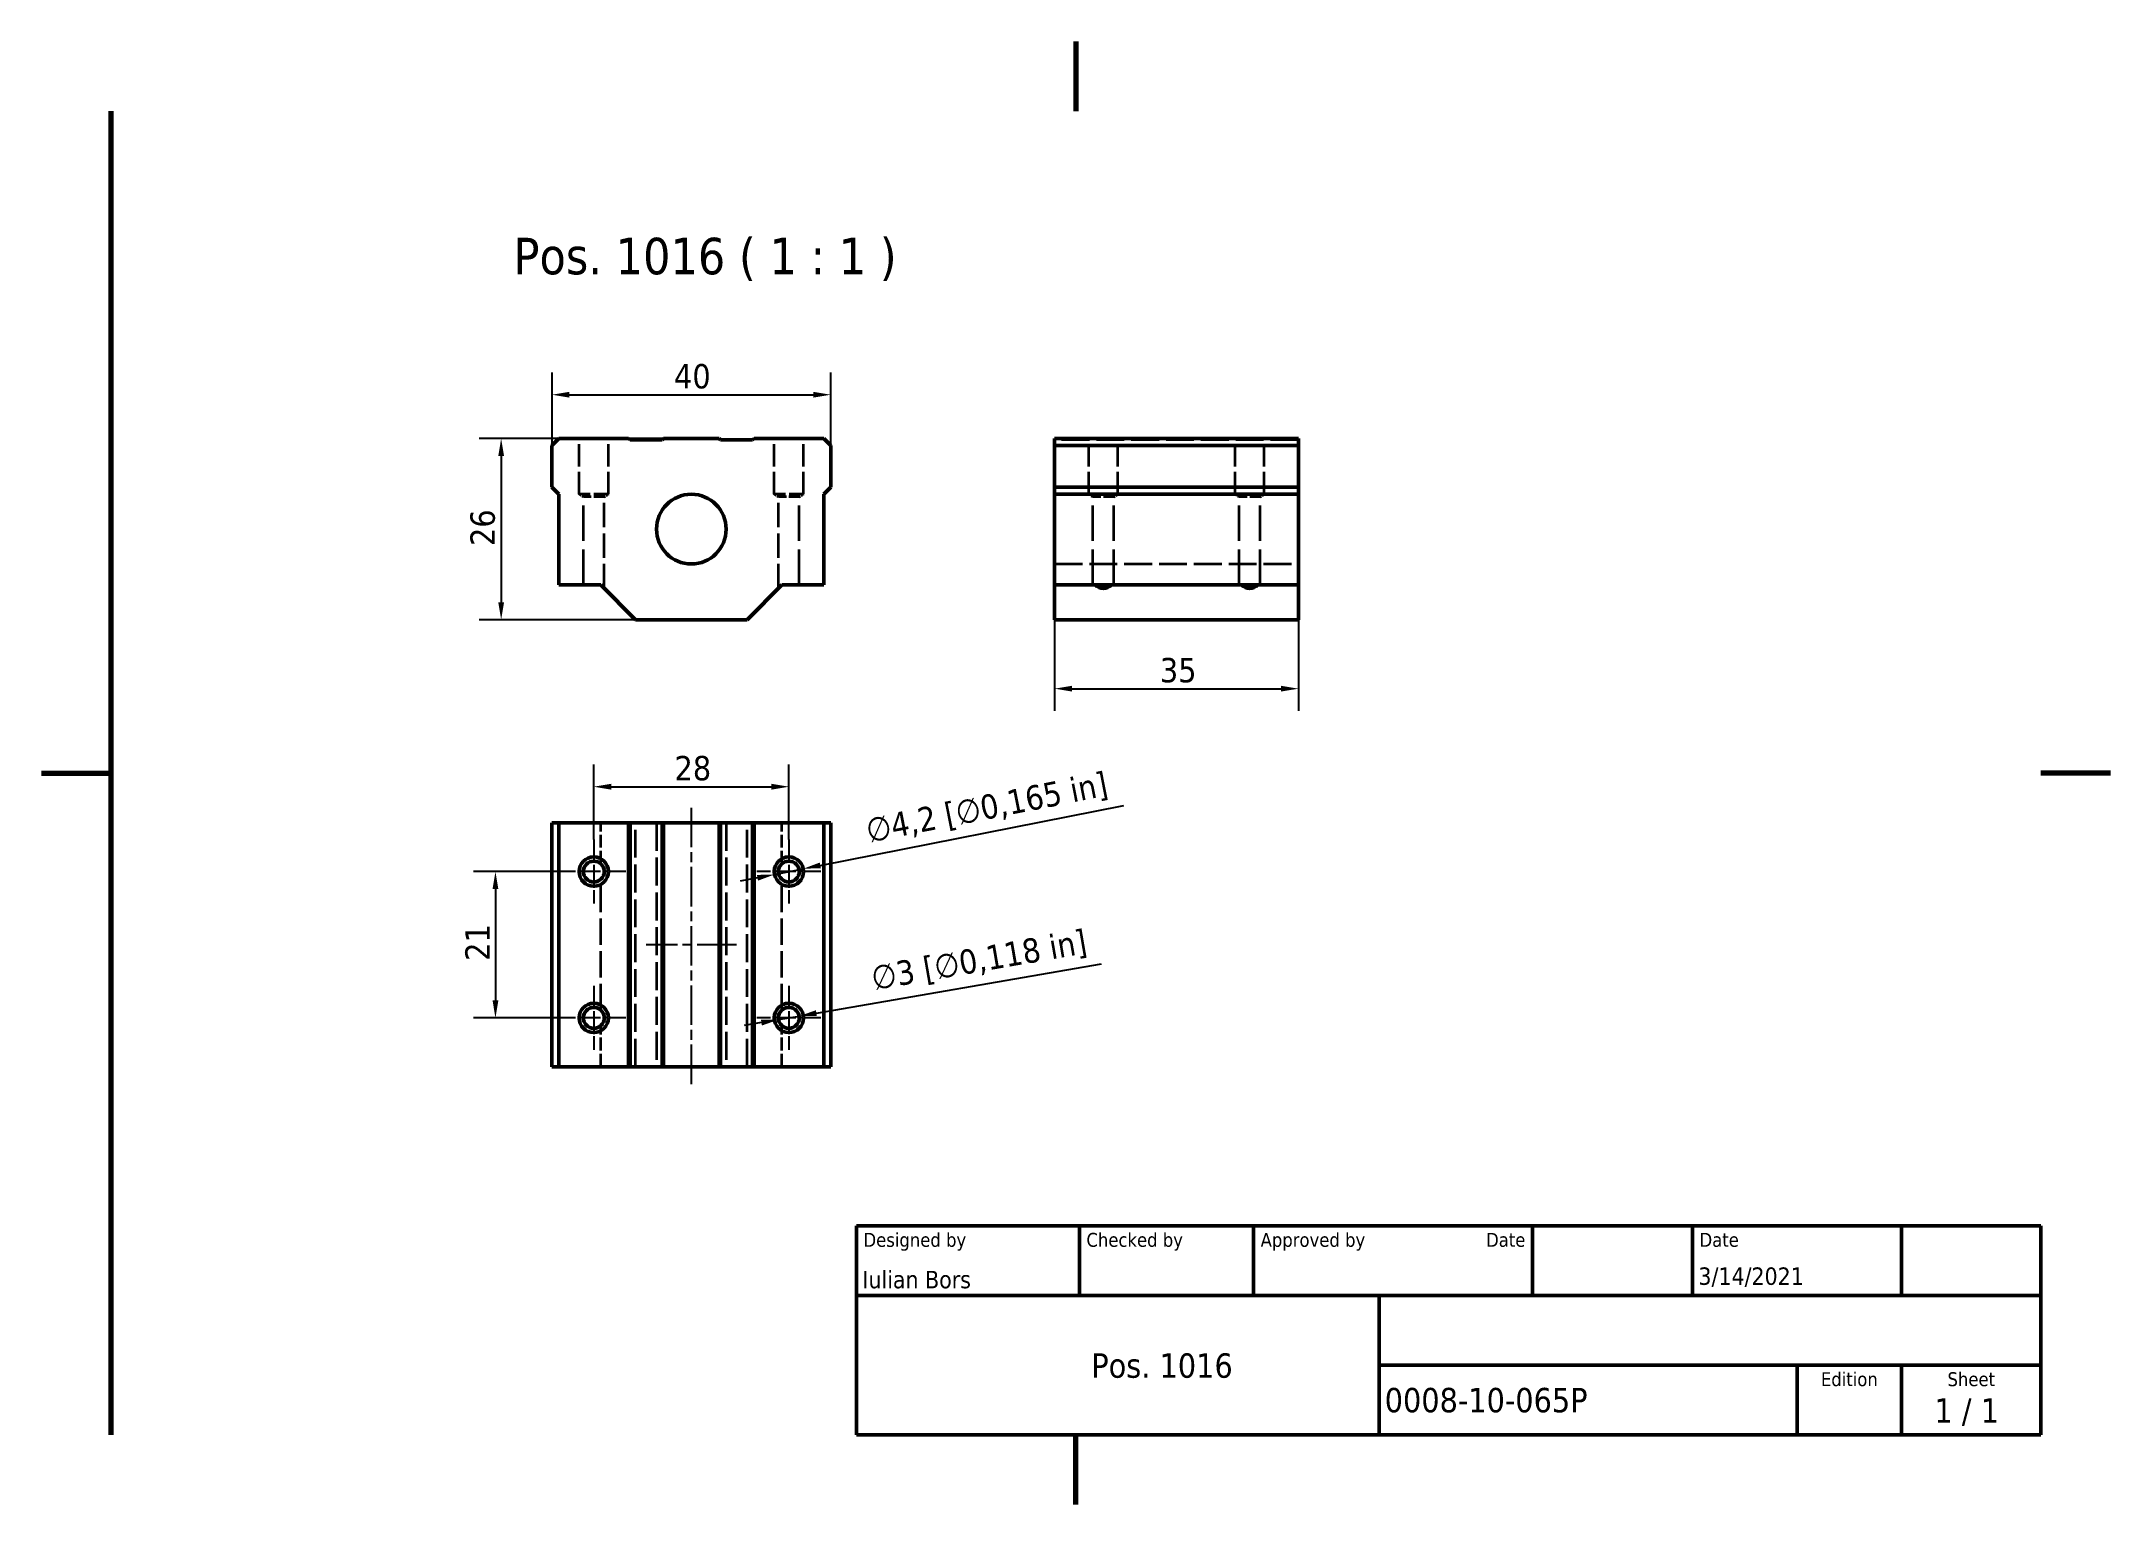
# Model space of a CAD drawing. Header units: millimetres. Extents: x 0 to 297, y 0 to 210.
import ezdxf
from ezdxf.enums import TextEntityAlignment as Align

# ---------------------------------------------------------------- set-up
doc = ezdxf.new("R2010")
doc.units = ezdxf.units.MM
doc.linetypes.add('CHAIN', pattern=[0.3543, 0.2362, -0.0295, 0.0591, -0.0295])
doc.linetypes.add('DASHED', pattern=[0.2068, 0.1655, -0.0413])
for name, color, linetype, lineweight in [('Border (ISO)', 7, 'Continuous', 70), ('Center Mark (ISO)', 7, 'Continuous', 25), ('Centerline (ISO)', 7, 'Continuous', 25), ('Dimension (ISO)', 7, 'Continuous', 25), ('Hidden (ISO)', 7, 'DASHED', 35), ('Symbol (ISO)', 7, 'Continuous', 25), ('Title (ISO)', 7, 'Continuous', 50), ('Visible (ISO)', 7, 'Continuous', 50)]:
    doc.layers.add(name, color=color, linetype=linetype, lineweight=lineweight)
doc.styles.add('Note Text (ISO)', font='tahoma.ttf')
doc.styles.add('Text Style39', font='tahoma.ttf')
doc.styles.add('Text Style41', font='tahoma.ttf')
doc.styles.add('Text Style42', font='tahoma.ttf')
doc.dimstyles.new('Default - Method 1b (ISO)', dxfattribs={"dimtxt": 3.5, "dimasz": 2.5, "dimexe": 3.175, "dimexo": 0, "dimgap": 0.762, "dimtad": 1, "dimtoh": 1, "dimrnd": 1e-08, "dimtxsty": 'Note Text (ISO)', "dimcen": 0.09, "dimdle": 10, "dimclrd": 256, "dimclre": 256, "dimclrt": 256, "dimazin": 2, "dimtfac": 1, "dimtmove": 0, "dimatfit": 3, "dimfxl": 0, "dimtolj": 1, "dimlwd": -1, "dimlwe": -1, "dimarcsym": 0})
doc.dimstyles.new('Default - mm [in] (ISO)', dxfattribs={"dimtxt": 3.5, "dimasz": 2.5, "dimexe": 3.175, "dimexo": 0, "dimgap": 0.762, "dimtad": 1, "dimdec": 3, "dimrnd": 1e-08, "dimtxsty": 'Note Text (ISO)', "dimcen": 0.09, "dimdle": 10, "dimclrd": 256, "dimclre": 256, "dimclrt": 256, "dimaunit": 1, "dimadec": 3, "dimazin": 2, "dimtfac": 1, "dimtmove": 0, "dimatfit": 3, "dimfxl": 0, "dimtolj": 1, "dimlwd": -1, "dimlwe": -1, "dimarcsym": 0})

# ---------------------------------------------------------------- blocks, each defined once
blk = doc.blocks.new('Borders Default Border')
at = {"layer": 'Border (ISO)', "flags": 128}
for points in [[(148.5, 210), (148.5, 200)], [(10, 10), (10, 200)], [(0, 105), (10, 105)], [(297, 105), (287, 105)], [(148.5, 0), (148.5, 10)]]:
    blk.add_lwpolyline(points, dxfattribs=at)
blk = doc.blocks.new('Title Blocks I.A.B')
at = {"layer": 'Title (ISO)'}
for p, q in [((270.07, 130), (100.07, 130)), ((100.07, 130), (100.07, 100)), ((132.07, 120), (132.07, 130)), ((157.07, 120), (157.07, 130)), ((197.07, 120), (197.07, 130)), ((220.07, 120), (220.07, 130)), ((250.07, 120), (250.07, 130)), ((270.07, 100), (270.07, 130)), ((100.07, 120), (270.07, 120)), ((175.07, 120), (175.07, 100)), ((270.07, 110), (175.07, 110)), ((235.07, 100), (235.07, 110)), ((250.07, 100), (250.07, 110)), ((100.07, 100), (270.07, 100))]:
    blk.add_line(p, q, dxfattribs=at)
at = {"layer": 'Title (ISO)', "style": 'Text Style41'}
for s, p in [('Designed by', (101.07, 129)), ('Checked by', (133.07, 129)), ('Approved by', (158.07, 129)), ('Date', (221.07, 129))]:
    blk.add_text(s, height=2, dxfattribs=at).set_placement(p, align=Align.TOP_LEFT)
blk.add_text('Date', height=2, dxfattribs=at).set_placement((196.07, 129), align=Align.TOP_RIGHT)
for s, p in [('Edition', (242.57, 109)), ('Sheet', (260.07, 109))]:
    blk.add_text(s, height=2, dxfattribs=at).set_placement(p, align=Align.TOP_CENTER)
at = {"layer": 'Title (ISO)', "style": 'Note Text (ISO)'}
blk.add_text('1 / 1 ', height=3.5, dxfattribs=at).set_placement((260.07, 103.5), align=Align.MIDDLE_CENTER)
at = {"layer": 'Title (ISO)'}
for tag, p, height, style in [('AUTHOR_001', (100.92, 121.05), 2.5, 'Text Style39'), ('CREATION_DATE_001', (220.91, 121.54), 2.5, 'Text Style39'), ('COMPANY_001', (118.02, 108.21), 3.5, 'Note Text (ISO)'), ('PART_NUMBER_001', (175.88, 103.25), 3.5, 'Note Text (ISO)')]:
    blk.add_attdef(tag, p, '', height=height, dxfattribs=dict(at, style=style))
at = {"layer": 'Title (ISO)', "style": 'Text Style39'}
for tag, p in [('CHECKED_BY', (133.07, 121)), ('ENG_APPROVED_BY', (158.07, 121))]:
    blk.add_attdef(tag, text='', height=2.5, dxfattribs=at).set_placement(p, align=Align.BOTTOM_LEFT)
blk.add_attdef('ENG_APPROVAL_DATE', text='', height=2.5, dxfattribs=at).set_placement((196.07, 121), align=Align.BOTTOM_RIGHT)
at = {"layer": 'Title (ISO)', "style": 'Note Text (ISO)'}
for tag, p in [('TITLE', (222.57, 115)), ('REVISION_NUMBER', (242.57, 103.5))]:
    blk.add_attdef(tag, text='', height=3.5, dxfattribs=at).set_placement(p, align=Align.MIDDLE_CENTER)
blk = doc.blocks.new('*D6')
at = {"layer": 'Defpoints', "color": 0}
for p in [(113.29, 159.29), (73.29, 152), (113.29, 152)]:
    blk.add_point(p, dxfattribs=at)
at = {"layer": 'Dimension (ISO)'}
for p, q in [((73.29, 152), (73.29, 162.47)), ((113.29, 152), (113.29, 162.47)), ((75.79, 159.29), (110.79, 159.29))]:
    blk.add_line(p, q, dxfattribs=at)
for points in [[(75.79, 159.71), (75.79, 158.87), (73.29, 159.29)], [(110.79, 159.71), (110.79, 158.87), (113.29, 159.29)]]:
    blk.add_solid(points, dxfattribs=at)
at = {"layer": 'Dimension (ISO)', "insert": (90.81, 163.7), "char_height": 3.5, "attachment_point": 1, "style": 'Note Text (ISO)'}
blk.add_mtext('\\A1;40', dxfattribs=at)
blk = doc.blocks.new('*D7')
at = {"layer": 'Defpoints', "color": 0}
for p in [(89.29, 153), (65.99, 127), (85.29, 127)]:
    blk.add_point(p, dxfattribs=at)
at = {"layer": 'Dimension (ISO)'}
for p, q in [((89.29, 153), (62.82, 153)), ((65.99, 150.5), (65.99, 129.5)), ((85.29, 127), (62.82, 127))]:
    blk.add_line(p, q, dxfattribs=at)
for points in [[(65.58, 150.5), (66.41, 150.5), (65.99, 153)], [(65.58, 129.5), (66.41, 129.5), (65.99, 127)]]:
    blk.add_solid(points, dxfattribs=at)
at = {"layer": 'Dimension (ISO)', "insert": (61.58, 137.58), "char_height": 3.5, "attachment_point": 1, "rotation": 90, "style": 'Note Text (ISO)'}
blk.add_mtext('\\A1;26', dxfattribs=at)
blk = doc.blocks.new('*D8')
at = {"layer": 'Defpoints', "color": 0}
for p in [(145.43, 132), (180.43, 132), (180.43, 117.1)]:
    blk.add_point(p, dxfattribs=at)
at = {"layer": 'Dimension (ISO)'}
for p, q in [((145.43, 132), (145.43, 113.93)), ((180.43, 132), (180.43, 113.93)), ((147.93, 117.1), (177.93, 117.1))]:
    blk.add_line(p, q, dxfattribs=at)
for points in [[(147.93, 117.52), (147.93, 116.69), (145.43, 117.1)], [(177.93, 117.52), (177.93, 116.69), (180.43, 117.1)]]:
    blk.add_solid(points, dxfattribs=at)
at = {"layer": 'Dimension (ISO)', "insert": (160.54, 121.51), "char_height": 3.5, "attachment_point": 1, "style": 'Note Text (ISO)'}
blk.add_mtext('\\A1;35', dxfattribs=at)
blk = doc.blocks.new('*D9')
at = {"layer": 'Defpoints', "color": 0}
for p in [(74.69, 90.85), (65.17, 69.85), (74.69, 69.85)]:
    blk.add_point(p, dxfattribs=at)
at = {"layer": 'Dimension (ISO)'}
for p, q in [((74.69, 90.85), (62, 90.85)), ((65.17, 88.35), (65.17, 72.35)), ((74.69, 69.85), (62, 69.85))]:
    blk.add_line(p, q, dxfattribs=at)
for points in [[(64.76, 88.35), (65.59, 88.35), (65.17, 90.85)], [(64.76, 72.35), (65.59, 72.35), (65.17, 69.85)]]:
    blk.add_solid(points, dxfattribs=at)
at = {"layer": 'Dimension (ISO)', "insert": (60.84, 78.05), "char_height": 3.5, "attachment_point": 1, "rotation": 90, "style": 'Note Text (ISO)'}
blk.add_mtext('\\A1;21', dxfattribs=at)
blk = doc.blocks.new('*D10')
at = {"layer": 'Defpoints', "color": 0}
for p in [(107.29, 103.03), (79.29, 95.45), (107.29, 95.45)]:
    blk.add_point(p, dxfattribs=at)
at = {"layer": 'Dimension (ISO)'}
for p, q in [((79.29, 95.45), (79.29, 106.21)), ((107.29, 95.45), (107.29, 106.21)), ((81.79, 103.03), (104.79, 103.03))]:
    blk.add_line(p, q, dxfattribs=at)
for points in [[(81.79, 103.45), (81.79, 102.61), (79.29, 103.03)], [(104.79, 103.45), (104.79, 102.61), (107.29, 103.03)]]:
    blk.add_solid(points, dxfattribs=at)
at = {"layer": 'Dimension (ISO)', "insert": (90.88, 107.45), "char_height": 3.5, "attachment_point": 1, "style": 'Note Text (ISO)'}
blk.add_mtext('\\A1;28', dxfattribs=at)
blk = doc.blocks.new('*D11')
at = {"layer": 'Defpoints', "color": 0}
for p in [(105.23, 90.44), (109.35, 91.26)]:
    blk.add_point(p, dxfattribs=at)
at = {"layer": 'Dimension (ISO)'}
for p, q in [((111.8, 91.74), (155.35, 100.35)), ((102.78, 89.96), (100.32, 89.48)), ((105.23, 90.44), (109.35, 91.26))]:
    blk.add_line(p, q, dxfattribs=at)
for points in [[(111.72, 92.15), (111.88, 91.34), (109.35, 91.26)], [(102.7, 90.37), (102.86, 89.55), (105.23, 90.44)]]:
    blk.add_solid(points, dxfattribs=at)
at = {"layer": 'Dimension (ISO)', "insert": (118.08, 98.43), "char_height": 3.5, "attachment_point": 1, "rotation": 11.1797, "style": 'Note Text (ISO)'}
blk.add_mtext('\\A1;∅4,2 [∅0,165 in]', dxfattribs=at)
blk = doc.blocks.new('*D12')
at = {"layer": 'Defpoints', "color": 0}
for p in [(105.81, 69.6), (108.77, 70.11)]:
    blk.add_point(p, dxfattribs=at)
at = {"layer": 'Dimension (ISO)'}
for p, q in [((111.23, 70.54), (152.16, 77.63)), ((103.35, 69.17), (100.88, 68.74)), ((105.81, 69.6), (108.77, 70.11))]:
    blk.add_line(p, q, dxfattribs=at)
for points in [[(103.28, 69.58), (103.42, 68.76), (105.81, 69.6)], [(111.16, 70.95), (111.3, 70.12), (108.77, 70.11)]]:
    blk.add_solid(points, dxfattribs=at)
at = {"layer": 'Dimension (ISO)', "insert": (118.87, 77.28), "char_height": 3.5, "attachment_point": 1, "rotation": 9.8339, "style": 'Note Text (ISO)'}
blk.add_mtext('\\A1;∅3 [∅0,118 in]', dxfattribs=at)

msp = doc.modelspace()

# ---------------------------------------------------------------- linework, layer by layer
at = {"layer": 'Center Mark (ISO)', "linetype": 'CHAIN', "ltscale": 10.223008}
for p, q in [((79.28873, 95.45211), (79.28873, 86.25211)), ((107.28873, 95.45211), (107.28873, 86.25211)), ((83.88873, 90.85211), (74.68873, 90.85211)), ((111.88873, 90.85211), (102.68873, 90.85211)), ((79.28873, 74.45211), (79.28873, 65.25211)), ((107.28873, 74.45211), (107.28873, 65.25211)), ((83.88873, 69.85211), (74.68873, 69.85211)), ((111.88873, 69.85211), (102.68873, 69.85211))]:
    msp.add_line(p, q, dxfattribs=at)
at = {"layer": 'Centerline (ISO)', "linetype": 'CHAIN', "ltscale": 23.990969}
for p, q in [((93.28873, 60.35211), (93.28873, 100.35211)), ((99.78873, 80.35211), (86.78873, 80.35211))]:
    msp.add_line(p, q, dxfattribs=at)
at = {"layer": 'Hidden (ISO)', "ltscale": 19.34236}
for p, q in [((77.18873, 145), (77.18873, 153)), ((81.38873, 145), (81.38873, 153)), ((105.18873, 145), (105.18873, 153)), ((109.38873, 145), (109.38873, 153)), ((150.3265, 145), (150.3265, 153)), ((154.5265, 145), (154.5265, 153)), ((171.3265, 145), (171.3265, 153)), ((175.5265, 145), (175.5265, 153))]:
    msp.add_line(p, q, dxfattribs=at)
at = {"layer": 'Hidden (ISO)', "ltscale": 24.17795}
for p, q in [((180.4265, 152.8), (145.4265, 152.8)), ((145.4265, 135), (180.4265, 135)), ((85.28873, 62.85211), (85.28873, 97.85211)), ((88.28873, 97.85211), (88.28873, 62.85211)), ((98.28873, 97.85211), (98.28873, 62.85211)), ((101.28873, 62.85211), (101.28873, 97.85211))]:
    msp.add_line(p, q, dxfattribs=at)
at = {"layer": 'Hidden (ISO)', "ltscale": 12.559763}
for p, q in [((81.38873, 145), (77.18873, 145)), ((109.38873, 145), (105.18873, 145))]:
    msp.add_line(p, q, dxfattribs=at)
at = {"layer": 'Hidden (ISO)', "ltscale": 1.332505}
for p, q in [((77.78873, 144.63948), (77.18873, 145)), ((80.78873, 144.63948), (81.38873, 145)), ((105.78873, 144.63948), (105.18873, 145)), ((108.78873, 144.63948), (109.38873, 145)), ((150.9265, 144.63948), (150.3265, 145)), ((153.9265, 144.63948), (154.5265, 145)), ((171.9265, 144.63948), (171.3265, 145)), ((174.9265, 144.63948), (175.5265, 145))]:
    msp.add_line(p, q, dxfattribs=at)
at = {"layer": 'Hidden (ISO)', "ltscale": 8.971231}
for p, q in [((80.78873, 144.63948), (77.78873, 144.63948)), ((108.78873, 144.63948), (105.78873, 144.63948)), ((153.9265, 144.63948), (150.9265, 144.63948)), ((174.9265, 144.63948), (171.9265, 144.63948))]:
    msp.add_line(p, q, dxfattribs=at)
at = {"layer": 'Hidden (ISO)', "ltscale": 30.559679}
for p, q in [((77.78873, 132), (77.78873, 144.63948)), ((108.78873, 132), (108.78873, 144.63948)), ((150.9265, 132), (150.9265, 144.63948)), ((153.9265, 132), (153.9265, 144.63948)), ((171.9265, 132), (171.9265, 144.63948)), ((174.9265, 132), (174.9265, 144.63948))]:
    msp.add_line(p, q, dxfattribs=at)
at = {"layer": 'Hidden (ISO)', "ltscale": 21.179052}
for p, q in [((80.78873, 131.5), (80.78873, 144.63948)), ((105.78873, 131.5), (105.78873, 144.63948))]:
    msp.add_line(p, q, dxfattribs=at)
at = {"layer": 'Hidden (ISO)', "ltscale": 11.197844}
for p, q in [((80.28873, 91.97015), (80.28873, 97.85211)), ((106.28873, 91.97015), (106.28873, 97.85211)), ((80.28873, 62.85211), (80.28873, 68.73408)), ((106.28873, 62.85211), (106.28873, 68.73408))]:
    msp.add_line(p, q, dxfattribs=at)
at = {"layer": 'Hidden (ISO)', "ltscale": 22.68367}
for p, q in [((80.28873, 70.97015), (80.28873, 89.73408)), ((106.28873, 70.97015), (106.28873, 89.73408))]:
    msp.add_line(p, q, dxfattribs=at)
at = {"layer": 'Visible (ISO)'}
for p, q in [((74.28873, 153), (73.28873, 152)), ((73.28873, 152), (73.28873, 146)), ((84.28873, 153), (74.28873, 153)), ((84.48873, 152.8), (84.28873, 153)), ((84.48873, 152.8), (89.08873, 152.8)), ((89.28873, 153), (89.08873, 152.8)), ((97.28873, 153), (89.28873, 153)), ((97.48873, 152.8), (97.28873, 153)), ((102.08873, 152.8), (97.48873, 152.8)), ((102.28873, 153), (102.08873, 152.8)), ((112.28873, 153), (102.28873, 153)), ((113.28873, 152), (112.28873, 153)), ((113.28873, 146), (113.28873, 152)), ((145.4265, 153), (180.4265, 153)), ((145.4265, 152), (145.4265, 153)), ((145.4265, 152), (145.4265, 146)), ((180.4265, 152), (145.4265, 152)), ((180.4265, 153), (180.4265, 152)), ((180.4265, 152), (180.4265, 146)), ((73.28873, 146), (74.28873, 145)), ((112.28873, 145), (113.28873, 146)), ((145.4265, 146), (180.4265, 146)), ((145.4265, 145), (145.4265, 146)), ((180.4265, 146), (180.4265, 145)), ((74.28873, 145), (74.28873, 132)), ((112.28873, 132), (112.28873, 145)), ((145.4265, 145), (145.4265, 132)), ((180.4265, 145), (145.4265, 145)), ((180.4265, 145), (180.4265, 132)), ((74.28873, 132), (80.28873, 132)), ((80.28873, 132), (85.28873, 127)), ((101.28873, 127), (106.28873, 132)), ((106.28873, 132), (112.28873, 132)), ((145.4265, 132), (145.4265, 127)), ((180.4265, 132), (145.4265, 132)), ((180.4265, 132), (180.4265, 127)), ((85.28873, 127), (101.28873, 127)), ((180.4265, 127), (145.4265, 127)), ((73.28873, 62.85211), (73.28873, 97.85211)), ((73.28873, 97.85211), (74.28873, 97.85211)), ((84.28873, 97.85211), (74.28873, 97.85211)), ((74.28873, 97.85211), (74.28873, 62.85211)), ((84.28873, 62.85211), (84.28873, 97.85211)), ((84.48873, 97.85211), (84.28873, 97.85211)), ((84.48873, 97.85211), (89.08873, 97.85211)), ((84.48873, 62.85211), (84.48873, 97.85211)), ((89.28873, 97.85211), (89.08873, 97.85211)), ((89.08873, 62.85211), (89.08873, 97.85211)), ((97.28873, 97.85211), (89.28873, 97.85211)), ((89.28873, 62.85211), (89.28873, 97.85211)), ((97.28873, 62.85211), (97.28873, 97.85211)), ((97.48873, 97.85211), (97.28873, 97.85211)), ((102.08873, 97.85211), (97.48873, 97.85211)), ((97.48873, 62.85211), (97.48873, 97.85211)), ((102.28873, 97.85211), (102.08873, 97.85211)), ((102.08873, 62.85211), (102.08873, 97.85211)), ((112.28873, 97.85211), (102.28873, 97.85211)), ((102.28873, 62.85211), (102.28873, 97.85211)), ((112.28873, 62.85211), (112.28873, 97.85211)), ((112.28873, 97.85211), (113.28873, 97.85211)), ((113.28873, 97.85211), (113.28873, 62.85211)), ((74.28873, 62.85211), (73.28873, 62.85211)), ((84.28873, 62.85211), (74.28873, 62.85211)), ((84.48873, 62.85211), (84.28873, 62.85211)), ((84.48873, 62.85211), (89.08873, 62.85211)), ((89.28873, 62.85211), (89.08873, 62.85211)), ((97.28873, 62.85211), (89.28873, 62.85211)), ((97.48873, 62.85211), (97.28873, 62.85211)), ((102.08873, 62.85211), (97.48873, 62.85211)), ((102.28873, 62.85211), (102.08873, 62.85211)), ((112.28873, 62.85211), (102.28873, 62.85211)), ((113.28873, 62.85211), (112.28873, 62.85211))]:
    msp.add_line(p, q, dxfattribs=at)
for centre, radius in [((93.28873, 140), 5), ((79.28873, 90.85211), 2.1), ((79.28873, 90.85211), 1.5), ((107.28873, 90.85211), 2.1), ((107.28873, 90.85211), 1.5), ((79.28873, 69.85211), 2.1), ((79.28873, 69.85211), 1.5), ((107.28873, 69.85211), 2.1), ((107.28873, 69.85211), 1.5)]:
    msp.add_circle(centre, radius, dxfattribs=at)
for centre in [(152.4265, 133), (173.4265, 133)]:
    msp.add_arc(centre, 1.5, 221.8103149, 318.1896851, dxfattribs=at)

# ---------------------------------------------------------------- block references
msp.add_blockref('Borders Default Border', (0, 0))
msp.add_blockref('Title Blocks I.A.B', (16.92861, -90)).add_auto_attribs({'PART_NUMBER_001': '0008-10-065P', 'COMPANY_001': '            Pos. 1016', 'AUTHOR_001': 'Iulian Bors', 'CREATION_DATE_001': '3/14/2021'})

# ---------------------------------------------------------------- texts
at = {"layer": 'Symbol (ISO)', "insert": (67.76798, 175.62619), "char_height": 5.2399999, "attachment_point": 7, "style": 'Text Style42'}
msp.add_mtext('Pos. 1016 ( 1 : 1 )', dxfattribs=at)

# ---------------------------------------------------------------- dimensions: what is measured, and where the dimension line sits
at = {"layer": 'Dimension (ISO)'}
dim = msp.add_linear_dim(base=(113.28873, 159.29004), p1=(73.28873, 152), p2=(113.28873, 152), dimstyle='Default - Method 1b (ISO)', override={"dimgap": 0.762, "dimtoh": 0, "dimdec": 2, "dimtol": 0, "dimlim": 0, "dimtp": 0, "dimtm": 0, "dimtdec": 2, "dimtofl": 0, "dimatfit": 1}, dxfattribs=at)
dim.commit()
dim.dimension.update_dxf_attribs({"geometry": '*D6', "text_midpoint": (93.28873, 159.29004), "dimtype": 160})
for base, p1, p2, angle, picture, middle in [((65.99219, 127), (89.28873, 153), (85.28873, 127), 90, '*D7', (65.99219, 140)), ((180.4265, 117.10253), (145.4265, 132), (180.4265, 132), 180, '*D8', (162.9265, 117.10253)), ((107.28873, 103.03032), (79.28873, 95.45211), (107.28873, 95.45211), 180, '*D10', (93.28873, 103.03032)), ((65.17459, 69.85211), (74.68873, 90.85211), (74.68873, 69.85211), 90, '*D9', (65.17459, 80.35211))]:
    dim = msp.add_linear_dim(base=base, p1=p1, p2=p2, angle=angle, dimstyle='Default - Method 1b (ISO)', override={"dimgap": 0.762, "dimtoh": 0, "dimdec": 2, "dimtol": 0, "dimlim": 0, "dimtp": 0, "dimtm": 0, "dimtdec": 2, "dimtofl": 0, "dimatfit": 1}, dxfattribs=at)
    dim.commit()
    dim.dimension.update_dxf_attribs({"geometry": picture, "text_midpoint": middle, "dimtype": 160})
for p1, p2, picture, middle in [((105.22858, 90.44495), (109.34888, 91.25928), '*D11', (136.8601, 96.69652)), ((105.81077, 69.59592), (108.76669, 70.1083), '*D12', (135.59302, 74.75836))]:
    dim = msp.add_diameter_dim_2p(p1=p1, p2=p2, dimstyle='Default - mm [in] (ISO)', override={"dimgap": 0.762, "dimdec": 3, "dimlfac": 1, "dimtol": 0, "dimlim": 0, "dimtp": 0, "dimtm": 0, "dimtdec": 2, "dimatfit": 2}, dxfattribs=at)
    dim.commit()
    dim.dimension.update_dxf_attribs({"geometry": picture, "text_midpoint": middle, "dimtype": 163})

doc.saveas('drawing.dxf')
